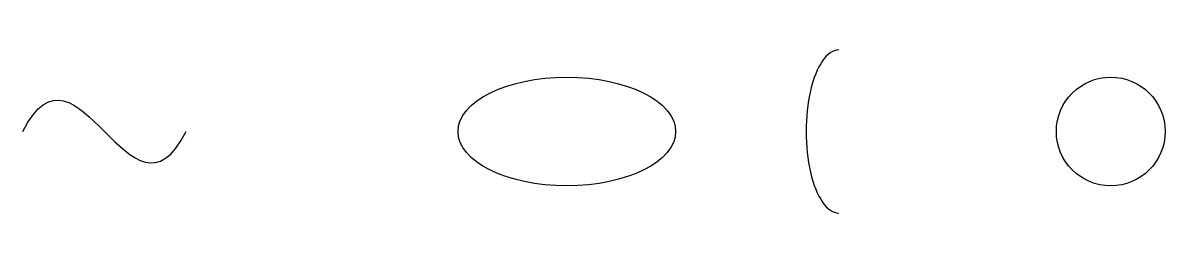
# Model space of a CAD drawing. Header units: millimetres. Extents: x 0 to 210, y -20 to 20.
import ezdxf

# ---------------------------------------------------------------- set-up
doc = ezdxf.new("R2010")
doc.units = ezdxf.units.MM

msp = doc.modelspace()

# ---------------------------------------------------------------- linework, layer by layer
msp.add_ellipse((150, 0), major_axis=(0, 15), ratio=0.4, start_param=0, end_param=3.141593)
for centre, major_axis, ratio in [((100, 0), (20, 0), 0.5), ((200, 0), (10, 0), 1)]:
    msp.add_ellipse(centre, major_axis=major_axis, ratio=ratio)
msp.add_open_spline([(0, 0), (10, 20), (20, -20), (30, 0)], degree=3)

doc.saveas('drawing.dxf')
